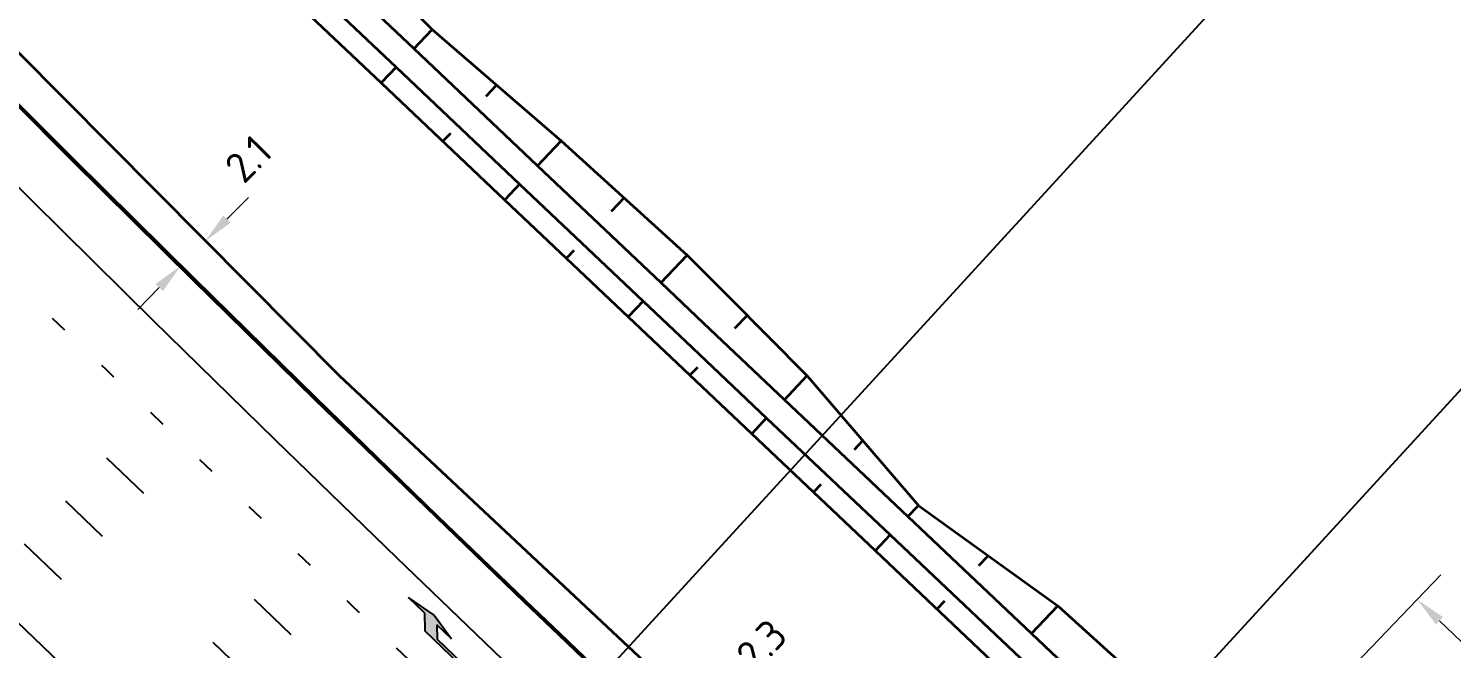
# Model space of a CAD drawing. Header units: metres. Extents: x 134219 to 139178, y 438661 to 444352.
# Drawn here: x 138721.3 to 138804.9, y 439074.4 to 439110.9 of the extents above; entities that cross this region are included whole.
import ezdxf
from ezdxf.enums import TextEntityAlignment as Align

# ---------------------------------------------------------------- set-up
doc = ezdxf.new("R2010")
doc.units = ezdxf.units.M
doc.linetypes.add('13strp', pattern=[4, 1, -3])
doc.linetypes.add('39strp', pattern=[12, 3, -9])
doc.layers.get('DEFPOINTS').update_dxf_attribs({"color": 193})
for name, color, linetype, lineweight in [('N-WE-KL-ET_LS_OV_KABEL-G', 10, 'KL-LS-OV-N', 35), ('N-WE-KL-ET_LS_OV_KABEL-M', 7, 'Continuous', 18), ('N-WE-KL-ET_LS_OV_KABEL-T25', 7, 'Continuous', 25), ('Utd-ondergr-nw', 8, '13strp', 35), ('X-XX-AL-AANPIJLING-S', 7, 'Continuous', 25)]:
    doc.layers.add(name, color=color, linetype=linetype, lineweight=lineweight)
doc.layers.add('Utd-weg-nw', color=8, linetype='Continuous')
doc.styles.add('NLCS-ISO', font='NLCS-ISO.ttf')
doc.styles.add('NLCS_18', font='NLCS-ISO.ttf', dxfattribs={"height": 1.8})
doc.linetypes.add('KL-LS-OV-N', pattern='A,4,-1,[103,NLCS.SHX,S=0.75,R=0,X=0,Y=0],-1,4,-1.5,["0V",Standard,S=1,R=0,X=0,Y=-0.5],-3', length=14.5)
doc.dimstyles.new('NLCS_t18_pijl_Dimension_l3_h1', dxfattribs={"dimtxt": 1.8, "dimasz": 1.8, "dimexe": 2, "dimexo": 2, "dimgap": 0.7, "dimtad": 1, "dimdec": 1, "dimzin": 0, "dimdsep": 46, "dimtxsty": 'NLCS_18', "dimcen": 2.5, "dimdle": 2, "dimclrd": 256, "dimclre": 256, "dimclrt": 256, "dimadec": 1, "dimazin": 0, "dimtfac": 1, "dimtdec": 1, "dimtofl": 0, "dimtmove": 1, "dimatfit": 0, "dimfxl": 0, "dimtolj": 1, "dimtzin": 0, "dimlwd": 18, "dimlwe": 18, "dimarcsym": 0})

# ---------------------------------------------------------------- blocks, each defined once
blk = doc.blocks.new('Dwm A2 aanvulling$0$pijlre_750')
blk.add_hatch(color=256).paths.add_polyline_path([(5.196, -0.375), (4, -0.375), (5.7, -0.675), (7.5, -0.375), (6.2, -0.375), (5.45, 0.375), (0, 0.375), (0, 0.225), (4.596, 0.225)])
for p, q in [((0, 0.375), (5.45, 0.375)), ((0, 0.375), (0, 0.225)), ((0, 0.225), (4.596, 0.225)), ((5.196, -0.375), (4.596, 0.225)), ((6.2, -0.375), (5.45, 0.375)), ((4, -0.375), (5.196, -0.375)), ((5.7, -0.675), (4, -0.375)), ((5.7, -0.675), (7.5, -0.375)), ((6.2, -0.375), (7.5, -0.375))]:
    blk.add_line(p, q)
blk = doc.blocks.new('*D519')
at = {"layer": 'DEFPOINTS', "color": 0, "transparency": 16777216}
for p in [(138761.795, 439069.638), (138761.795, 439069.638), (138760.188, 439067.962)]:
    blk.add_point(p, dxfattribs=at)
at = {"layer": 'N-WE-KL-ET_LS_OV_KABEL-M', "linetype": 'Continuous', "lineweight": 18, "transparency": 16777216}
for p, q in [((138763.04, 439070.937), (138764.286, 439072.237)), ((138758.942, 439066.663), (138757.697, 439065.364))]:
    blk.add_line(p, q, dxfattribs=at)
at = {"layer": 'N-WE-KL-ET_LS_OV_KABEL-M', "lineweight": 18, "transparency": 16777216}
for p, q in [((138761.795, 439069.638), (138760.351, 439071.022)), ((138760.188, 439067.962), (138758.744, 439069.346))]:
    blk.add_line(p, q, dxfattribs=at)
at = {"layer": 'N-WE-KL-ET_LS_OV_KABEL-M', "transparency": 16777216}
for points in [[(138762.824, 439071.145), (138763.257, 439070.73), (138761.795, 439069.638)], [(138758.726, 439066.871), (138759.159, 439066.455), (138760.188, 439067.962)]]:
    blk.add_solid(points, dxfattribs=at)
at = {"layer": 'N-WE-KL-ET_LS_OV_KABEL-M', "transparency": 16777216, "insert": (138764.391, 439074.658), "char_height": 1.8, "attachment_point": 5, "rotation": 46.20578, "style": 'NLCS_18'}
blk.add_mtext('\\A1;2.3', dxfattribs=at)
blk = doc.blocks.new('*D520')
at = {"layer": 'DEFPOINTS', "color": 0, "transparency": 16777216}
for p in [(138731.699, 439098.408), (138731.699, 439098.408), (138730.251, 439096.945)]:
    blk.add_point(p, dxfattribs=at)
at = {"layer": 'N-WE-KL-ET_LS_OV_KABEL-M', "linetype": 'Continuous', "lineweight": 18, "transparency": 16777216}
for p, q in [((138732.964, 439099.687), (138734.23, 439100.967)), ((138728.985, 439095.665), (138727.72, 439094.385))]:
    blk.add_line(p, q, dxfattribs=at)
at = {"layer": 'N-WE-KL-ET_LS_OV_KABEL-M', "lineweight": 18, "transparency": 16777216}
for p, q in [((138731.699, 439098.408), (138733.12, 439097.001)), ((138730.251, 439096.945), (138731.673, 439095.538))]:
    blk.add_line(p, q, dxfattribs=at)
at = {"layer": 'N-WE-KL-ET_LS_OV_KABEL-M', "transparency": 16777216}
for points in [[(138732.751, 439099.898), (138733.178, 439099.476), (138731.699, 439098.408)], [(138728.772, 439095.876), (138729.199, 439095.454), (138730.251, 439096.945)]]:
    blk.add_solid(points, dxfattribs=at)
at = {"layer": 'N-WE-KL-ET_LS_OV_KABEL-M', "transparency": 16777216, "insert": (138734.22, 439103.232), "char_height": 1.8, "attachment_point": 5, "rotation": 45.31005, "style": 'NLCS_18'}
blk.add_mtext('\\A1;2.1', dxfattribs=at)
blk = doc.blocks.new('*D440')
at = {"layer": 'DEFPOINTS', "color": 0, "transparency": 16777216}
for p in [(138802.934, 439077.323), (138802.934, 439077.323), (138817.386, 439063.473)]:
    blk.add_point(p, dxfattribs=at)
at = {"layer": 'N-WE-KL-ET_LS_OV_KABEL-M', "lineweight": 18, "transparency": 16777216}
for p, q in [((138802.934, 439077.323), (138804.318, 439078.767)), ((138817.386, 439063.473), (138818.769, 439064.917))]:
    blk.add_line(p, q, dxfattribs=at)
at = {"layer": 'N-WE-KL-ET_LS_OV_KABEL-M', "linetype": 'Continuous', "lineweight": 18, "transparency": 16777216}
blk.add_line((138816.086, 439064.718), (138804.234, 439076.078), dxfattribs=at)
at = {"layer": 'N-WE-KL-ET_LS_OV_KABEL-M', "transparency": 16777216}
for points in [[(138804.441, 439076.294), (138804.026, 439075.861), (138802.934, 439077.323)], [(138816.294, 439064.935), (138815.878, 439064.502), (138817.386, 439063.473)]]:
    blk.add_solid(points, dxfattribs=at)
at = {"layer": 'N-WE-KL-ET_LS_OV_KABEL-M', "transparency": 16777216, "insert": (138813.697, 439071.227), "char_height": 1.8, "attachment_point": 5, "rotation": 316.21638, "style": 'NLCS_18'}
blk.add_mtext('\\A1;20.0', dxfattribs=at)

msp = doc.modelspace()

# ---------------------------------------------------------------- linework, layer by layer
at = {"layer": 'N-WE-KL-ET_LS_OV_KABEL-G', "flags": 128}
msp.add_lwpolyline([(138793.834, 439038.483), (138767.871, 439063.941), (138739.593, 439090.454), (138709.869, 439120.394), (138704.574, 439125.914), (138678.079, 439153.98), (138649.928, 439184.368), (138642.165, 439192.896), (138624.34, 439217.049), (138615.394, 439229.368), (138606.016, 439243.822), (138595.982, 439261.162)], dxfattribs=at)
at = {"layer": 'N-WE-KL-ET_LS_OV_KABEL-M'}
msp.add_lwpolyline([(138802.934, 439077.323), (138780.897, 439054.33)], dxfattribs=at)
at = {"layer": 'Utd-ondergr-nw', "linetype": 'Continuous', "flags": 128}
for points in [[(138737.911, 439117.865), (138745.019, 439110.829), (138752.61, 439104.297), (138760.019, 439097.575), (138762.46, 439095.122), (138767.074, 439090.484), (138773.607, 439082.848), (138781.81, 439076.955), (138789.224, 439070.238), (138796.459, 439063.336), (138803.607, 439056.341), (138810.913, 439049.512), (138818.155, 439042.616), (138825.38, 439035.703), (138832.593, 439028.776), (138839.634, 439021.67), (138845.907, 439015.33), (138846.669, 439014.559), (138853.482, 439007.215)], [(138736.688, 439116.59), (138743.948, 439109.712), (138751.208, 439102.835), (138758.468, 439095.957), (138760.979, 439093.578), (138765.727, 439089.08), (138772.987, 439082.202), (138780.247, 439075.325), (138787.507, 439068.447), (138794.766, 439061.57), (138802.026, 439054.692), (138809.286, 439047.815), (138816.546, 439040.937), (138823.805, 439034.06), (138831.065, 439027.183), (138838.325, 439020.305), (138844.798, 439014.173), (138845.585, 439013.428), (138852.845, 439006.55)], [(138735.65, 439115.507), (138742.91, 439108.629), (138750.17, 439101.752), (138757.429, 439094.874), (138759.941, 439092.495), (138764.689, 439087.997), (138771.949, 439081.119), (138779.209, 439074.242), (138786.469, 439067.365), (138793.728, 439060.487), (138800.988, 439053.61), (138808.248, 439046.732), (138815.508, 439039.855), (138822.767, 439032.977), (138830.027, 439026.1), (138837.287, 439019.222), (138843.76, 439013.09), (138844.547, 439012.345), (138851.806, 439005.467)], [(138734.768, 439114.586), (138742.028, 439107.709), (138749.287, 439100.832), (138756.547, 439093.954), (138759.059, 439091.575), (138763.807, 439087.077), (138771.067, 439080.199), (138778.326, 439073.322), (138785.586, 439066.444), (138792.846, 439059.567), (138800.106, 439052.689), (138807.365, 439045.812), (138814.625, 439038.934), (138821.885, 439032.057), (138829.145, 439025.18), (138836.405, 439018.302), (138842.877, 439012.17), (138843.664, 439011.425), (138850.924, 439004.547)], [(138743.955, 439109.706), (138745.019, 439110.829)], [(138716.829, 439110.206), (138723.888, 439103.146), (138730.983, 439096.122), (138738.112, 439089.133), (138745.276, 439082.181), (138750.433, 439077.218), (138752.476, 439075.259), (138759.695, 439068.338), (138766.913, 439061.418), (138774.131, 439054.497), (138781.35, 439047.576), (138788.568, 439040.655), (138795.786, 439033.735), (138803.005, 439026.814), (138810.223, 439019.893), (138817.441, 439012.973), (138824.659, 439006.052), (138831.095, 438999.881), (138831.878, 438999.131), (138839.096, 438992.211), (138846.314, 438985.29), (138853.533, 438978.369)], [(138716.879, 439110.255), (138723.938, 439103.196), (138731.032, 439096.172), (138738.161, 439089.184), (138745.324, 439082.231), (138750.481, 439077.269), (138752.525, 439075.31), (138759.743, 439068.389), (138766.962, 439061.468), (138774.18, 439054.547), (138781.398, 439047.627), (138788.616, 439040.706), (138795.835, 439033.785), (138803.053, 439026.865), (138810.271, 439019.944), (138817.49, 439013.023), (138824.708, 439006.102), (138831.144, 438999.932), (138831.926, 438999.182), (138839.145, 438992.261), (138846.363, 438985.34), (138853.581, 438978.42)], [(138742.91, 439108.63), (138742.033, 439107.704)], [(138748.199, 439106.916), (138748.813, 439107.564)], [(138746.101, 439104.728), (138745.663, 439104.265)], [(138751.214, 439102.829), (138752.608, 439104.299)], [(138750.169, 439101.752), (138749.293, 439100.827)], [(138755.578, 439100.164), (138756.312, 439100.939)], [(138753.361, 439097.851), (138752.922, 439097.388)], [(138758.474, 439095.951), (138760.016, 439097.579)], [(138757.429, 439094.875), (138756.552, 439093.949)], [(138762.824, 439093.273), (138763.544, 439094.033)], [(138760.62, 439090.973), (138760.182, 439090.511)], [(138765.733, 439089.074), (138767.072, 439090.486)], [(138764.689, 439087.998), (138763.812, 439087.072)], [(138769.852, 439086.151), (138770.34, 439086.666)], [(138767.88, 439084.096), (138767.442, 439083.633)], [(138772.993, 439082.197), (138773.609, 439082.847)], [(138771.948, 439081.12), (138771.071, 439080.195)], [(138777.165, 439079.33), (138777.707, 439079.902)], [(138775.14, 439077.219), (138774.701, 439076.756)], [(138780.253, 439075.319), (138781.805, 439076.958)]]:
    msp.add_lwpolyline(points, dxfattribs=at)
at = {"layer": 'Utd-weg-nw', "linetype": 'Continuous', "flags": 128}
for points in [[(138714.455, 439107.843), (138721.525, 439100.771), (138728.631, 439093.736), (138735.773, 439086.735), (138742.949, 439079.771), (138748.114, 439074.8), (138750.158, 439072.841), (138757.376, 439065.92), (138764.595, 439058.999), (138771.813, 439052.079), (138779.031, 439045.158), (138786.25, 439038.237), (138793.468, 439031.317), (138800.686, 439024.396), (138807.904, 439017.475), (138815.123, 439010.555), (138822.341, 439003.634), (138828.777, 438997.463), (138829.559, 438996.713), (138836.778, 438989.792), (138843.996, 438982.872), (138851.214, 438975.951)], [(138715.942, 439080.502), (138723.16, 439073.581), (138730.379, 439066.66), (138732.876, 439064.266), (138737.597, 439059.74), (138744.815, 439052.819), (138752.034, 439045.898), (138759.252, 439038.978), (138766.47, 439032.057), (138773.688, 439025.136), (138780.907, 439018.215), (138788.125, 439011.295), (138795.343, 439004.374), (138802.562, 438997.453), (138809.78, 438990.533), (138816.216, 438984.362), (138816.998, 438983.612), (138824.217, 438976.691), (138831.435, 438969.77), (138838.653, 438962.85), (138845.871, 438955.929), (138853.09, 438949.008)]]:
    msp.add_lwpolyline(points, dxfattribs=at)
at = {"layer": 'Utd-weg-nw', "linetype": '13strp', "flags": 128}
msp.add_lwpolyline([(138711.147, 439104.944), (138711.419, 439104.683), (138718.638, 439097.763), (138725.856, 439090.842), (138733.074, 439083.921), (138740.293, 439077.001), (138742.79, 439074.606), (138747.511, 439070.08), (138754.729, 439063.159), (138761.947, 439056.238), (138769.166, 439049.318), (138776.384, 439042.397), (138783.602, 439035.476), (138790.821, 439028.556), (138798.039, 439021.635), (138805.257, 439014.714), (138812.476, 439007.794), (138819.694, 439000.873), (138826.13, 438994.702), (138826.912, 438993.952), (138834.13, 438987.031), (138841.349, 438980.111), (138848.567, 438973.19), (138855.785, 438966.269), (138863.004, 438959.349), (138870.222, 438952.428), (138877.44, 438945.507), (138884.659, 438938.586), (138891.877, 438931.666)], dxfattribs=at)
at = {"layer": 'Utd-weg-nw', "linetype": '39strp', "flags": 128}
for points in [[(138708.569, 439102.255), (138708.841, 439101.995), (138716.06, 439095.074), (138723.278, 439088.153), (138730.496, 439081.232), (138737.715, 439074.312), (138740.212, 439071.917), (138744.933, 439067.391), (138752.151, 439060.47), (138759.369, 439053.55), (138766.588, 439046.629), (138773.806, 439039.708), (138781.024, 439032.788), (138788.243, 439025.867), (138795.461, 439018.946), (138802.679, 439012.025), (138809.898, 439005.105), (138817.116, 438998.184), (138823.552, 438992.013), (138824.334, 438991.263), (138831.553, 438984.343), (138838.771, 438977.422), (138845.989, 438970.501), (138853.207, 438963.58), (138860.426, 438956.66), (138867.644, 438949.739), (138874.862, 438942.818), (138882.081, 438935.898), (138889.299, 438928.977)], [(138706.147, 439099.729), (138706.419, 439099.468), (138713.637, 439092.547), (138720.856, 439085.627), (138728.074, 439078.706), (138735.292, 439071.785), (138737.79, 439069.391), (138742.511, 439064.865), (138749.729, 439057.944), (138756.947, 439051.023), (138764.166, 439044.103), (138771.384, 439037.182), (138778.602, 439030.261), (138785.82, 439023.34), (138793.039, 439016.42), (138800.257, 439009.499), (138807.475, 439002.578), (138814.694, 438995.658), (138821.13, 438989.487), (138821.912, 438988.737), (138829.13, 438981.816), (138836.349, 438974.895), (138843.567, 438967.975), (138850.785, 438961.054), (138858.003, 438954.133), (138865.222, 438947.213), (138872.44, 438940.292), (138879.658, 438933.371), (138886.877, 438926.451)], [(138703.725, 439097.203), (138703.997, 439096.942), (138711.215, 439090.021), (138718.433, 439083.1), (138725.652, 439076.18), (138732.87, 439069.259), (138735.367, 439066.865), (138740.088, 439062.338), (138747.307, 439055.418), (138754.525, 439048.497), (138761.743, 439041.576), (138768.962, 439034.655), (138776.18, 439027.735), (138783.398, 439020.814), (138790.617, 439013.893), (138797.835, 439006.973), (138805.053, 439000.052), (138812.271, 438993.131), (138818.707, 438986.961), (138819.49, 438986.21), (138826.708, 438979.29), (138833.926, 438972.369), (138841.145, 438965.448), (138848.363, 438958.528), (138855.581, 438951.607), (138862.8, 438944.686), (138870.018, 438937.766), (138877.236, 438930.845), (138884.454, 438923.924)]]:
    msp.add_lwpolyline(points, dxfattribs=at)
at = {"layer": 'X-XX-AL-AANPIJLING-S'}
for p, q in [((138736.522, 439052.666), (138796.708, 439118.342)), ((138775.262, 439056.694), (138821.697, 439107.365))]:
    msp.add_line(p, q, dxfattribs=at)

# ---------------------------------------------------------------- block references
at = {"layer": 'Utd-weg-nw', "linetype": 'Continuous', "rotation": 136.2043537937462}
msp.add_blockref('Dwm A2 aanvulling$0$pijlre_750', (138748.792, 439071.979), dxfattribs=at)

# ---------------------------------------------------------------- texts
at = {"layer": 'N-WE-KL-ET_LS_OV_KABEL-T25', "style": 'NLCS-ISO'}
msp.add_text('LQ-ESEWV 5x4x0,8mm (2x)', height=2.5, rotation=317.49797, dxfattribs=at).set_placement((138831.355, 439110.706), align=Align.MIDDLE_RIGHT)

# ---------------------------------------------------------------- dimensions: what is measured, and where the dimension line sits
at = {"layer": 'N-WE-KL-ET_LS_OV_KABEL-M'}
for base, p1, p2, angle, picture, middle in [((138731.699, 439098.408), (138730.251, 439096.945), (138731.699, 439098.408), 45.31005, '*D520', (138735.358, 439102.106)), ((138802.934, 439077.323), (138817.386, 439063.473), (138802.934, 439077.323), 136.21638, '*D440', (138812.59, 439070.072)), ((138761.795, 439069.638), (138760.188, 439067.962), (138761.795, 439069.638), 46.20578, '*D519', (138765.546, 439073.55))]:
    dim = msp.add_linear_dim(base=base, p1=p1, p2=p2, angle=angle, dimstyle='NLCS_t18_pijl_Dimension_l3_h1', dxfattribs=at)
    dim.commit()
    dim.dimension.update_dxf_attribs({"geometry": picture, "text_midpoint": middle, "dimtype": 161})

doc.saveas('drawing.dxf')
